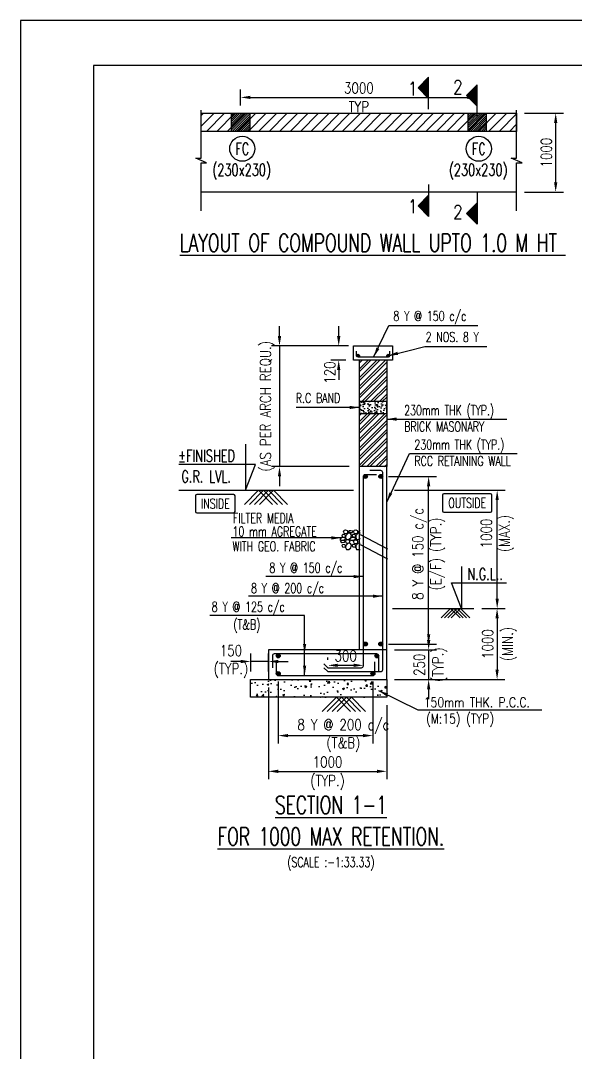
# Model space of a CAD drawing. Extents: x 345615 to 1272425, y -526289 to -156124.
# Drawn here: x 742491 to 756585, y -292469 to -266277 of the extents above; entities that cross this region are included whole.
import ezdxf
from ezdxf.enums import TextEntityAlignment as Align
from ezdxf.lldxf.tags import DXFTag

# ---------------------------------------------------------------- set-up
doc = ezdxf.new("R2010")
doc.units = 0
doc.header["$LTSCALE"] = 500
doc.header["$MEASUREMENT"] = 0
doc.header["$PDMODE"] = 35
doc.header["$PDSIZE"] = -15
doc.layers.get('DEFPOINTS').update_dxf_attribs({"color": 4})
for name, color, linetype in [('NO. BEAM', 3, 'Continuous'), ('S-BRECK LINE', 8, 'Continuous'), ('S-COLUMN', 1, 'Continuous'), ('S-COLUMN CIRCLE', 9, 'Continuous'), ('S-COLUMN HATCH', 8, 'Continuous'), ('S-COLUMN NO', 2, 'Continuous'), ('S-CONCRET LINE', 4, 'Continuous'), ('S-DIM-1', 5, 'Continuous'), ('S-HATCH', 253, 'Continuous'), ('S-LEVEL SECTION', 3, 'Continuous'), ('S-PCC', 9, 'Continuous'), ('S-REINFORCEMENT', 6, 'Continuous'), ('S-RETAINING WALL', 6, 'Continuous'), ('S-RETAINING WALL HATCH', 8, 'Continuous'), ('S-SECTION MARK', 1, 'Continuous'), ('S-TEXT', 2, 'Continuous'), ('S-TEXT-1', 4, 'Continuous'), ('S-TITIL', 6, 'Continuous'), ('s_TITILE', 9, 'Continuous'), ('TITLE', 4, 'Continuous')]:
    doc.layers.add(name, color=color, linetype=linetype)
doc.layers.add('RIDE-PROFILE', color=8, linetype='Continuous', lineweight=25)
doc.styles.add('ROMANS', font='simplex.shx', dxfattribs={"width": 0.8, "height": 275, "bigfont": 'bigfont.shx'})
tags = doc.linetypes.add('HIDDEN', pattern=[0.375, 0.25, -0.125]).pattern_tags.tags
tags[6:7] = [DXFTag(74, 4), DXFTag(75, 0), DXFTag(340, '0'), DXFTag(46, 1.0), DXFTag(50, 0.0), DXFTag(44, 0.0), DXFTag(45, 0.0)]
tags[4:5] = [DXFTag(74, 4), DXFTag(75, 0), DXFTag(340, '0'), DXFTag(46, 1.0), DXFTag(50, 0.0), DXFTag(44, 0.0), DXFTag(45, 0.0)]
doc.dimstyles.new('dim100', dxfattribs={"dimtxt": 250, "dimasz": 250, "dimexe": 200, "dimexo": 200, "dimgap": 100, "dimtad": 1, "dimdec": 0, "dimzin": 0, "dimdsep": 46, "dimtxsty": 'ROMANS', "dimcen": 0, "dimclrd": 5, "dimclre": 5, "dimclrt": 4, "dimadec": 0, "dimazin": 0, "dimtfac": 1, "dimtdec": 0, "dimtix": 1, "dimtofl": 0, "dimtmove": 2, "dimatfit": 3, "dimfxl": 0, "dimtolj": 1, "dimtzin": 0, "dimlwd": -1, "dimlwe": -1, "dimarcsym": 0})
doc.dimstyles.new('dim33.33', dxfattribs={"dimtxt": 250, "dimasz": 250, "dimexe": 200, "dimexo": 200, "dimgap": 100, "dimtad": 1, "dimdec": 0, "dimlfac": 0.333331, "dimzin": 0, "dimdsep": 46, "dimtxsty": 'ROMANS', "dimcen": 0, "dimclrd": 5, "dimclre": 5, "dimclrt": 4, "dimadec": 0, "dimazin": 0, "dimtfac": 1, "dimtdec": 0, "dimtix": 1, "dimtofl": 0, "dimtmove": 2, "dimatfit": 3, "dimfxl": 0, "dimtolj": 1, "dimtzin": 0, "dimlwd": -1, "dimlwe": -1, "dimarcsym": 0})
doc.dimstyles.new('dim50', dxfattribs={"dimtxt": 250, "dimasz": 250, "dimexe": 200, "dimexo": 200, "dimgap": 100, "dimtad": 1, "dimdec": 0, "dimlfac": 0.5, "dimzin": 0, "dimdsep": 46, "dimtxsty": 'ROMANS', "dimcen": 0, "dimclrd": 5, "dimclre": 5, "dimclrt": 4, "dimadec": 0, "dimazin": 0, "dimtfac": 1, "dimtdec": 0, "dimtix": 1, "dimtofl": 0, "dimtmove": 2, "dimatfit": 3, "dimfxl": 0, "dimtolj": 1, "dimtzin": 0, "dimlwd": -1, "dimlwe": -1, "dimarcsym": 0})

# ---------------------------------------------------------------- blocks, each defined once
blk = doc.blocks.new('*D430')
at = {"layer": 'DEFPOINTS', "color": 0}
for p in [(751625, -277838, 0), (752839, -277838), (751625, -282088, 0)]:
    blk.add_point(p, dxfattribs=at)
at = {"layer": 'S-DIM-1', "color": 5}
for p, q in [((751825, -277838), (753039, -277838)), ((751825, -282088), (753039, -282088))]:
    blk.add_line(p, q, dxfattribs=at)
at = {"layer": 'S-DIM-1', "color": 5, "lineweight": -3}
blk.add_line((752839, -281838), (752839, -278088), dxfattribs=at)
at = {"layer": 'S-DIM-1', "color": 5}
for points in [[(752798, -278088), (752881, -278088), (752839, -277838)], [(752798, -281838), (752881, -281838), (752839, -282088)]]:
    blk.add_solid(points, dxfattribs=at)
at = {"layer": 'S-DIM-1', "color": 4, "insert": (752839, -279803), "char_height": 275, "attachment_point": 5, "rotation": 90, "style": 'ROMANS'}
blk.add_mtext('\\A1;8 Y @ 150 c/c\\P(E/F) (TYP.)', dxfattribs=at)
blk = doc.blocks.new('*D431')
at = {"layer": 'DEFPOINTS', "color": 0}
for p in [(751775, -282238), (751775, -282988), (752839, -282988)]:
    blk.add_point(p, dxfattribs=at)
at = {"layer": 'S-DIM-1', "color": 5, "lineweight": -3}
for p, q in [((752839, -281988), (752839, -281738)), ((752839, -282238), (752839, -282988)), ((752839, -283238), (752839, -283488))]:
    blk.add_line(p, q, dxfattribs=at)
at = {"layer": 'S-DIM-1', "color": 5}
for p, q in [((751975, -282238), (753039, -282238)), ((751975, -282988), (753039, -282988))]:
    blk.add_line(p, q, dxfattribs=at)
for points in [[(752798, -281988), (752881, -281988), (752839, -282238)], [(752798, -283238), (752881, -283238), (752839, -282988)]]:
    blk.add_solid(points, dxfattribs=at)
at = {"layer": 'S-DIM-1', "color": 4, "char_height": 275, "rotation": 90, "style": 'ROMANS'}
for s, insert, attachment_point in [('\\A1;(TYP.)', (752939, -282613), 2), ('\\A1;250', (752739, -282613), 8)]:
    blk.add_mtext(s, dxfattribs=dict(at, insert=insert, attachment_point=attachment_point))
blk = doc.blocks.new('*D432')
at = {"layer": 'DEFPOINTS', "color": 0}
for p in [(749025, -282838, -31), (751425, -282838, -19), (751425, -284410)]:
    blk.add_point(p, dxfattribs=at)
at = {"layer": 'S-DIM-1', "color": 5}
for p, q in [((749025, -283038), (749025, -284610)), ((751425, -283038), (751425, -284610)), ((749275, -284410), (751175, -284410))]:
    blk.add_line(p, q, dxfattribs=at)
for points in [[(749275, -284369), (749275, -284452), (749025, -284410)], [(751175, -284369), (751175, -284452), (751425, -284410)]]:
    blk.add_solid(points, dxfattribs=at)
at = {"layer": 'S-DIM-1', "color": 4, "insert": (750675, -284410), "char_height": 275, "attachment_point": 5, "style": 'ROMANS'}
blk.add_mtext('\\A1;8 Y @ 200 c/c\\P(T&B)', dxfattribs=at)
blk = doc.blocks.new('*D433')
at = {"layer": 'DEFPOINTS', "color": 0}
for p in [(748775, -282988, -31), (751775, -283438, -19), (751775, -285317)]:
    blk.add_point(p, dxfattribs=at)
at = {"layer": 'S-DIM-1', "color": 5}
for p, q in [((748775, -283188), (748775, -285517)), ((751775, -283638), (751775, -285517)), ((749025, -285317), (751525, -285317))]:
    blk.add_line(p, q, dxfattribs=at)
for points in [[(749025, -285275), (749025, -285359), (748775, -285317)], [(751525, -285275), (751525, -285359), (751775, -285317)]]:
    blk.add_solid(points, dxfattribs=at)
at = {"layer": 'S-DIM-1', "color": 4, "char_height": 275, "style": 'ROMANS'}
for s, insert, attachment_point in [('\\A1;1000', (750275, -285217), 8), ('\\A1;(TYP.)', (750275, -285417), 2)]:
    blk.add_mtext(s, dxfattribs=dict(at, insert=insert, attachment_point=attachment_point))
blk = doc.blocks.new('*D434')
at = {"layer": 'DEFPOINTS', "color": 0}
for p in [(753985, -281188), (751775, -282988), (754575, -282988)]:
    blk.add_point(p, dxfattribs=at)
at = {"layer": 'S-DIM-1', "color": 5}
for p, q in [((754185, -281188), (754775, -281188)), ((751975, -282988), (754775, -282988))]:
    blk.add_line(p, q, dxfattribs=at)
at = {"layer": 'S-DIM-1', "color": 5, "lineweight": -3}
blk.add_line((754575, -281438), (754575, -282738), dxfattribs=at)
at = {"layer": 'S-DIM-1', "color": 5}
for points in [[(754533, -281438), (754616, -281438), (754575, -281188)], [(754533, -282738), (754616, -282738), (754575, -282988)]]:
    blk.add_solid(points, dxfattribs=at)
at = {"layer": 'S-DIM-1', "color": 4, "char_height": 275, "attachment_point": 5, "rotation": 90, "style": 'ROMANS'}
for s, insert in [('\\A1;1000', (754337, -282088)), ('\\A1;(MIN.)', (754884, -282088))]:
    blk.add_mtext(s, dxfattribs=dict(at, insert=insert))
blk = doc.blocks.new('*D435')
at = {"layer": 'DEFPOINTS', "color": 0}
for p in [(751775, -278188), (754577, -278188), (753985, -281188)]:
    blk.add_point(p, dxfattribs=at)
at = {"layer": 'S-DIM-1', "color": 5}
for p, q in [((751975, -278188), (754777, -278188)), ((754185, -281188), (754777, -281188))]:
    blk.add_line(p, q, dxfattribs=at)
at = {"layer": 'S-DIM-1', "color": 5, "lineweight": -3}
blk.add_line((754577, -280938), (754577, -278438), dxfattribs=at)
at = {"layer": 'S-DIM-1', "color": 5}
for points in [[(754536, -278438), (754619, -278438), (754577, -278188)], [(754536, -280938), (754619, -280938), (754577, -281188)]]:
    blk.add_solid(points, dxfattribs=at)
at = {"layer": 'S-DIM-1', "color": 4, "insert": (754577, -279284), "char_height": 275, "attachment_point": 5, "rotation": 90, "style": 'ROMANS'}
blk.add_mtext('\\A1;1000\\P(MAX.)', dxfattribs=at)
blk = doc.blocks.new('*D436')
at = {"layer": 'DEFPOINTS', "color": 0}
for p in [(751010, -274528), (749056, -277588), (751025, -277588)]:
    blk.add_point(p, dxfattribs=at)
at = {"layer": 'S-DIM-1', "color": 5, "lineweight": -3}
for p, q in [((749056, -274278), (749056, -274028)), ((749056, -274528), (749056, -277588)), ((749056, -277838), (749056, -278088))]:
    blk.add_line(p, q, dxfattribs=at)
at = {"layer": 'S-DIM-1', "color": 5}
for p, q in [((750810, -274528), (748856, -274528)), ((750825, -277588), (748856, -277588))]:
    blk.add_line(p, q, dxfattribs=at)
for points in [[(749015, -274278), (749098, -274278), (749056, -274528)], [(749015, -277838), (749098, -277838), (749056, -277588)]]:
    blk.add_solid(points, dxfattribs=at)
at = {"layer": 'S-DIM-1', "color": 4, "insert": (748747, -276058), "char_height": 275, "attachment_point": 5, "rotation": 90, "style": 'ROMANS'}
blk.add_mtext('\\A1;(AS PER ARCH REQU.)', dxfattribs=at)
blk = doc.blocks.new('*D437')
at = {"layer": 'DEFPOINTS', "color": 0}
for p in [(748325, -282530), (748325, -282988), (748775, -282988)]:
    blk.add_point(p, dxfattribs=at)
at = {"layer": 'S-DIM-1', "color": 5}
for p, q in [((748325, -282788), (748325, -282330)), ((748775, -282788), (748775, -282330))]:
    blk.add_line(p, q, dxfattribs=at)
at = {"layer": 'S-DIM-1', "color": 5, "lineweight": -3}
for p, q in [((748075, -282530), (747825, -282530)), ((748775, -282530), (748325, -282530)), ((749025, -282530), (749275, -282530))]:
    blk.add_line(p, q, dxfattribs=at)
at = {"layer": 'S-DIM-1', "color": 5}
for points in [[(748075, -282489), (748075, -282572), (748325, -282530)], [(749025, -282489), (749025, -282572), (748775, -282530)]]:
    blk.add_solid(points, dxfattribs=at)
at = {"layer": 'S-DIM-1', "color": 4, "insert": (747825, -282530), "char_height": 275, "attachment_point": 5, "style": 'ROMANS'}
blk.add_mtext('\\A1;150\\P(TYP.)', dxfattribs=at)
blk = doc.blocks.new('*D438')
at = {"layer": 'DEFPOINTS', "color": 0}
for p in [(750935, -274528), (750558, -274888), (750935, -274888)]:
    blk.add_point(p, dxfattribs=at)
at = {"layer": 'S-DIM-1', "color": 5}
for p, q in [((750558, -274278), (750558, -274028)), ((750735, -274528), (750358, -274528)), ((750735, -274888), (750358, -274888)), ((750558, -275138), (750558, -275388))]:
    blk.add_line(p, q, dxfattribs=at)
for points in [[(750516, -274278), (750600, -274278), (750558, -274528)], [(750516, -275138), (750600, -275138), (750558, -274888)]]:
    blk.add_solid(points, dxfattribs=at)
at = {"layer": 'S-DIM-1', "color": 4, "insert": (750333, -275202), "char_height": 275, "attachment_point": 5, "rotation": 90, "style": 'ROMANS'}
blk.add_mtext('\\A1;120', dxfattribs=at)
blk = doc.blocks.new('*D449')
at = {"layer": 'DEFPOINTS', "color": 0}
for p in [(750285, -282688), (751185, -282628), (751185, -282688)]:
    blk.add_point(p, dxfattribs=at)
at = {"layer": 'S-DIM-1', "color": 5}
for p, q in [((750285, -282488), (750285, -282428)), ((751185, -282488), (751185, -282428)), ((750535, -282628), (750935, -282628))]:
    blk.add_line(p, q, dxfattribs=at)
for points in [[(750535, -282586), (750535, -282669), (750285, -282628)], [(750935, -282586), (750935, -282669), (751185, -282628)]]:
    blk.add_solid(points, dxfattribs=at)
at = {"layer": 'S-DIM-1', "color": 4, "insert": (750735, -282390), "char_height": 275, "attachment_point": 5, "style": 'ROMANS'}
blk.add_mtext('\\A1;300', dxfattribs=at)
blk = doc.blocks.new('A$C1DFA76C7')
at = {"color": 253, "linetype": 'Continuous'}
for p, q in [((-207, 258), (-179, 309)), ((-179, 309), (-113, 309)), ((-149, 378), (-174, 352)), ((-174, 352), (-154, 322)), ((-154, 322), (-90, 314)), ((-98, 370), (-149, 378)), ((-136, 449), (-121, 413)), ((-134, 449), (-118, 485)), ((-121, 413), (-78, 401)), ((-118, 485), (-78, 497)), ((-113, 309), (-80, 286)), ((-78, 352), (-98, 370)), ((-90, 314), (-78, 337)), ((-80, 286), (-90, 251)), ((-78, 497), (-37, 482)), ((-78, 401), (-35, 413)), ((-75, 355), (-78, 302)), ((-78, 337), (-78, 352)), ((-78, 302), (-57, 253)), ((-17, 408), (-75, 355)), ((-37, 482), (-22, 449)), ((-35, 413), (-22, 449)), ((44, 403), (-17, 408)), ((-4, 449), (4, 469)), ((24, 418), (-4, 449)), ((-4, 251), (52, 294)), ((52, 474), (4, 469)), ((82, 424), (24, 418)), ((29, 258), (75, 309)), ((72, 358), (44, 403)), ((103, 462), (52, 474)), ((52, 294), (72, 358)), ((75, 309), (141, 309)), ((105, 378), (80, 352)), ((80, 352), (100, 322)), ((105, 449), (82, 424)), ((100, 322), (164, 314)), ((105, 449), (103, 462)), ((156, 370), (105, 378)), ((118, 449), (133, 413)), ((120, 449), (136, 485)), ((133, 413), (176, 401)), ((136, 485), (176, 497)), ((141, 309), (174, 286)), ((176, 352), (156, 370)), ((164, 314), (176, 337)), ((174, 286), (164, 251)), ((176, 497), (217, 482)), ((176, 401), (219, 413)), ((179, 355), (176, 302)), ((176, 337), (176, 352)), ((176, 302), (197, 253)), ((237, 408), (179, 355)), ((217, 482), (232, 449)), ((219, 413), (232, 449)), ((289, 404), (237, 408)), ((250, 449), (258, 469)), ((278, 418), (250, 449)), ((250, 251), (289, 281)), ((289, 473), (258, 469)), ((289, 420), (278, 418)), ((-207, 228), (-207, 258)), ((-144, 223), (-207, 228)), ((-201, 197), (-193, 217)), ((-173, 166), (-201, 197)), ((-145, 222), (-193, 217)), ((-149, 124), (-174, 98)), ((-174, 98), (-154, 68)), ((-114, 171), (-173, 166)), ((-154, 68), (-90, 60)), ((-98, 116), (-149, 124)), ((-94, 209), (-145, 222)), ((-90, 251), (-144, 223)), ((-92, 197), (-114, 171)), ((-78, 98), (-98, 116)), ((-92, 197), (-94, 209)), ((-90, 60), (-78, 83)), ((-84, 203), (-69, 168)), ((-82, 203), (-66, 239)), ((-75, 101), (-78, 48)), ((-78, 83), (-78, 98)), ((-78, 48), (-58, 0)), ((-17, 154), (-75, 101)), ((-69, 168), (-26, 155)), ((-66, 239), (-26, 251)), ((-57, 253), (-4, 251)), ((-26, 251), (15, 236)), ((-26, 155), (17, 168)), ((44, 149), (-17, 154)), ((0, 0), (52, 40)), ((15, 236), (30, 203)), ((17, 168), (30, 203)), ((47, 228), (29, 258)), ((72, 104), (44, 149)), ((110, 223), (47, 228)), ((52, 40), (72, 104)), ((105, 124), (80, 98)), ((80, 98), (100, 68)), ((100, 68), (164, 60)), ((156, 116), (105, 124)), ((164, 251), (110, 223)), ((118, 195), (133, 159)), ((120, 195), (136, 231)), ((133, 159), (176, 147)), ((136, 231), (176, 243)), ((176, 98), (156, 116)), ((164, 60), (176, 83)), ((176, 243), (217, 228)), ((176, 147), (219, 159)), ((179, 101), (176, 48)), ((176, 83), (176, 98)), ((176, 48), (196, 0)), ((237, 154), (179, 101)), ((197, 253), (250, 251)), ((217, 228), (232, 195)), ((219, 159), (232, 195)), ((289, 150), (237, 154))]:
    blk.add_line(p, q, dxfattribs=at)
at = {"color": 253}
for p, q in [((196, 0), (289, 0, -10)), ((-58, 0), (0, 0))]:
    blk.add_line(p, q, dxfattribs=at)
blk = doc.blocks.new('A$C3C2A062F')
at = {"layer": 'S-COLUMN HATCH'}
h = blk.add_hatch(dxfattribs=at)
h.set_pattern_fill('ANSI31', color=256, scale=150, style=0)
h.set_pattern_definition([(45, (-56668.66, -124038.072), (-13.2582521, 13.2582521), [])])
h.paths.add_polyline_path([(115, -115), (-115, -115), (-115, 115), (115, 115)])
at = {"layer": 'S-COLUMN'}
for p, q in [((-115, -115), (-115, 115)), ((-115, 115), (115, 115)), ((115, 115), (115, -115)), ((115, -115), (-115, -115))]:
    blk.add_line(p, q, dxfattribs=at)
blk = doc.blocks.new('*U392')
at = {"layer": 'S-SECTION MARK', "ltscale": 5}
h = blk.add_hatch(dxfattribs=at)
h.set_pattern_fill('ANSI31', color=256, scale=172.406964, angle=-90, style=0)
h.set_pattern_definition([(45, (-328597.685, -32610.178), (15.2387667, -15.2387667), [])])
h.paths.add_polyline_path([(267, 2343), (0, 2615), (0, 2072)])
h = blk.add_hatch(dxfattribs=at)
h.set_pattern_fill('ANSI31', color=256, scale=172.406964, angle=-90, style=0)
h.set_pattern_definition([(45, (-1838.978, -75247.483), (15.2387667, -15.2387667), [])])
h.paths.add_polyline_path([(267, -650), (0, -922), (0, -378)])
at = {"layer": 'S-SECTION MARK'}
for p, q in [((0, 1802), (0, 2615)), ((0, 2615), (267, 2343)), ((0, 2072), (267, 2343)), ((0, -109), (0, -922)), ((0, -378), (267, -650)), ((0, -922), (267, -650))]:
    blk.add_line(p, q, dxfattribs=at)
blk = doc.blocks.new('*D591')
at = {"layer": 'DEFPOINTS', "color": 0, "ltscale": 0.3}
for p in [(754070, -268223), (748070, -268625), (754070, -268625)]:
    blk.add_point(p, dxfattribs=at)
at = {"layer": 'S-DIM-1', "color": 5, "ltscale": 0.3}
for p, q in [((748070, -268425), (748070, -268023)), ((754070, -268425), (754070, -268023)), ((748320, -268223), (753820, -268223))]:
    blk.add_line(p, q, dxfattribs=at)
for points in [[(748320, -268182), (748320, -268265), (748070, -268223)], [(753820, -268182), (753820, -268265), (754070, -268223)]]:
    blk.add_solid(points, dxfattribs=at)
at = {"layer": 'S-DIM-1', "color": 4, "lineweight": 0, "ltscale": 0.3, "char_height": 275, "attachment_point": 5, "style": 'ROMANS'}
for s, insert in [('\\A1;3000', (751070, -267986)), ('\\A1;TYP', (751070, -268461))]:
    blk.add_mtext(s, dxfattribs=dict(at, insert=insert))
blk = doc.blocks.new('*U394')
at = {"layer": 'S-BRECK LINE'}
blk.add_lwpolyline([(-2550, 0), (-113, 0), (-113, -275), (113, 275), (113, 0), (2550, 0)], dxfattribs=at)
blk = doc.blocks.new('*D592')
at = {"layer": 'DEFPOINTS', "color": 0, "ltscale": 0.3}
for p in [(755070, -268625), (756061, -268625), (755070, -270625)]:
    blk.add_point(p, dxfattribs=at)
at = {"layer": 'S-DIM-1', "color": 5, "ltscale": 0.3}
for p, q in [((755270, -268625), (756261, -268625)), ((756061, -270375), (756061, -268875)), ((755270, -270625), (756261, -270625))]:
    blk.add_line(p, q, dxfattribs=at)
for points in [[(756019, -268875), (756103, -268875), (756061, -268625)], [(756019, -270375), (756103, -270375), (756061, -270625)]]:
    blk.add_solid(points, dxfattribs=at)
at = {"layer": 'S-DIM-1', "color": 4, "lineweight": 0, "ltscale": 0.3, "insert": (755823, -269625), "char_height": 275, "attachment_point": 5, "rotation": 90, "style": 'ROMANS'}
blk.add_mtext('\\A1;1000', dxfattribs=at)
blk = doc.blocks.new('zw$155A')
at = {"layer": 's_TITILE', "color": 7}
blk.add_lwpolyline([(0, 0), (88000, 0), (88000, 58000), (0, 58000)], close=True, dxfattribs=at)
at = {"layer": 's_TITILE', "color": 1}
blk.add_lwpolyline([(1300, 800), (78500, 800), (78500, 57200), (1300, 57200)], close=True, dxfattribs=at)

msp = doc.modelspace()

# ---------------------------------------------------------------- hatches: boundary and pattern name
at = {"layer": 'S-HATCH'}
h = msp.add_hatch(dxfattribs=at)
h.set_pattern_fill('ANSI32', color=256, scale=420, style=0)
h.set_pattern_definition([(45, (-7940112.49, 123215.87), (-111.369318, 111.369318), []), (45, (-7940038.24, 123215.87), (-111.369318, 111.369318), [])])
h.paths.add_polyline_path([(751084.803, -275937.748), (751774.803, -275937.748), (751774.803, -274887.748), (751084.803, -274887.748)])
h.paths.add_polyline_path([(751774.803, -276237.748), (751084.803, -276237.748), (751084.803, -277587.748), (751774.803, -277587.748)])
at = {"layer": 'S-PCC', "linetype": 'ByBlock'}
h = msp.add_hatch(dxfattribs=at)
h.set_pattern_fill('AR-CONC,_O', color=256, scale=30)
h.set_pattern_definition([(50, (-17572316.66, 1133902.18), (215.1780548, -18.8256405), [22.5, -247.5]), (355, (-17572316.66, 1133902.18), (-41.6254, 225.65764), [18, -198]), (100.4514445, (-17572298.72, 1133900.61), (173.552654, 206.8319973), [19.1220576, -210.3426336]), (46.1842, (-17572316.66, 1133962.18), (320.1723992, -49.6557842), [33.75, -371.25]), (96.6356355, (-17572289.97, 1133958.05), (280.3985837, 292.23558), [28.6831026, -315.514128]), (351.184164, (-17572316.66, 1133962.18), (280.3985835, 292.23558), [27, -297.0000003]), (21, (-17572286.66, 1133947.18), (179.0721156, -120.7856672), [22.5, -247.5]), (326, (-17572286.66, 1133947.18), (72.9945996, 217.5450135), [18, -198]), (71.4514447, (-17572271.73, 1133937.12), (252.066713, 96.7593458), [19.122057, -210.3426336]), (37.5, (-17572316.655, 1133902.18), (3.6479566, 99.86815615), [0, -195.6, 0, -201, 0, -198.75]), (7.5, (-17572316.66, 1133902.18), (78.92086123, 118.32351356), [0, -114.6, 0, -191.1, 0, -75.75]), (327.5, (-17572383.555, 1133902.18), (160.14673085, -6.76646152), [0, -75, 0, -234, 0, -310.5]), (317.5, (-17572413.56, 1133902.18), (174.9558508, 30.0314947), [0, -97.5, 0, -155.4, 0, -220.5])])
h.paths.add_polyline_path([(751774.803, -275937.748), (751084.803, -275937.748), (751084.803, -276237.748), (751774.803, -276237.748)])
h = msp.add_hatch(dxfattribs=at)
h.set_pattern_fill('AR-CONC,_O', color=256, scale=66.666667)
h.set_pattern_definition([(50, (-16352832.62, 128339.42), (478.173455, -41.834757), [50, -550]), (355, (-16352832.6, 128339.4), (-92.500889, 501.461422), [40, -440]), (100.4514445, (-16352792.78, 128335.94), (385.672564, 459.626661), [42.493461, -467.428075]), (46.1842, (-16352832.6, 128472.76), (711.49422, -110.346187), [75, -825]), (96.6356355, (-16352773.3, 128463.56), (623.107964, 649.4124), [63.740228, -701.142507]), (351.184164, (-16352832.6, 128472.76), (623.107963, 649.4124), [60, -660]), (21, (-16352765.96, 128439.42), (397.938035, -268.412594), [50, -550]), (326, (-16352765.96, 128439.4), (162.210221, 483.433363), [40, -440]), (71.4514447, (-16352732.8, 128417.05), (560.148251, 215.020769), [42.49346, -467.428075]), (37.5, (-16352832.62, 128339.42), (8.1065702, 221.9292359), [0, -434.6666667, 0, -446.6666667, 0, -441.6666667]), (7.5, (-16352832.62, 128339.42), (175.3796916, 262.9411413), [0, -254.6666667, 0, -424.6666667, 0, -168.3333333]), (327.5, (-16352981.29, 128339.42), (355.8816241, -15.0365812), [0, -166.6666667, 0, -520, 0, -690]), (317.5, (-16353047.96, 128339.42), (388.7907796, 66.736655), [0, -216.6666667, 0, -345.3333333, 0, -490])])
h.paths.add_polyline_path([(748324.803, -283437.845), (748324.803, -282987.845), (751774.803, -282987.748), (751774.803, -283437.748)])
at = {"layer": 'S-RETAINING WALL HATCH'}
h = msp.add_hatch(dxfattribs=at)
h.set_pattern_fill('ANSI31', color=256, scale=1500, style=0)
h.set_pattern_definition([(45, (638883.19, -519001.49), (-132.58252, 132.58252), [])])
h.paths.add_polyline_path([(755069.956, -268625.234), (755069.956, -269085.234), (747069.956, -269085.234), (747069.956, -268625.234)])

# ---------------------------------------------------------------- linework, layer by layer
at = {"color": 4, "ltscale": 0.25}
msp.add_line((755069.956, -270625.234, 11.068), (747069.956, -270625.234, 11.068), dxfattribs=at)
at = {"layer": 'NO. BEAM', "color": 7, "elevation": 49.902}
for points in [[(747894.758, -278292.865), (746961.425, -278292.865, 0.414213562), (746928.091, -278326.198), (746928.091, -278726.198, 0.414213562), (746961.425, -278759.531), (747894.758, -278759.531, 0.414213562), (747928.091, -278726.198), (747928.091, -278326.198, 0.414213562)], [(754409.646, -278274.924), (753226.313, -278274.924, 0.414213562), (753192.98, -278308.258), (753192.98, -278708.258, 0.414213562), (753226.313, -278741.591), (754409.646, -278741.591, 0.414213562), (754442.98, -278708.258), (754442.98, -278308.258, 0.414213562)]]:
    msp.add_lwpolyline(points, format="xyb", close=True, dxfattribs=at)
at = {"layer": 'RIDE-PROFILE', "color": 2, "linetype": 'HIDDEN', "ltscale": 1000}
for p, q in [((751102.039, -279305.836, 10.268), (751792.039, -279673.18, 10.268)), ((751102.039, -279560.736, 10.268), (751792.039, -279928.079, 10.268))]:
    msp.add_line(p, q, dxfattribs=at)
at = {"layer": 'S-COLUMN', "color": 4}
msp.add_line((751084.803, -277548.744, 11.068), (751084.803, -274887.748, 11.068), dxfattribs=at)
at = {"layer": 'S-COLUMN', "color": 4, "elevation": 11.068}
for points in [[(751084.803, -277587.748), (751084.803, -274887.748)], [(751774.803, -274887.748), (751774.803, -277587.748)]]:
    msp.add_lwpolyline(points, dxfattribs=at)
at = {"layer": 'S-COLUMN CIRCLE'}
for centre in [(748111.249, -269526.095, 11.068), (754111.249, -269526.095, 11.068)]:
    msp.add_circle(centre, 317.825, dxfattribs=at)
at = {"layer": 'S-CONCRET LINE', "linetype": 'HIDDEN', "ltscale": 0.25}
msp.add_line((751774.803, -282237.748, 11.068), (751084.803, -282237.748, 11.068), dxfattribs=at)
at = {"layer": 'S-CONCRET LINE', "elevation": 11.068}
msp.add_lwpolyline([(750934.803, -274887.748), (750934.803, -274527.748), (751924.803, -274527.748), (751924.803, -274887.748)], close=True, dxfattribs=at)
for points in [[(751084.803, -282237.748), (748774.803, -282237.845), (748774.803, -282987.845), (751774.803, -282987.748)], [(751774.803, -282987.748), (751774.803, -282237.748)]]:
    msp.add_lwpolyline(points, dxfattribs=at)
at = {"layer": 'S-LEVEL SECTION'}
for p, q in [((746499.061, -278187.748, 11.068), (750934.803, -278187.748, 11.068)), ((751924.803, -281187.748, 11.068), (753984.505, -281187.748, 11.068))]:
    msp.add_line(p, q, dxfattribs=at)
at = {"layer": 'S-LEVEL SECTION', "elevation": 11.068}
for points in [[(748196.151, -277017.349), (748196.151, -278187.748), (748446.151, -277537.748), (746499.802, -277537.748)], [(753669.562, -280121.41), (753669.562, -281187.748), (753419.562, -280537.748), (754813.293, -280537.748)]]:
    msp.add_lwpolyline(points, dxfattribs=at)
at = {"layer": 'S-PCC', "elevation": 11.068}
for points in [[(751774.803, -275937.748), (751084.803, -275937.748), (751084.803, -276237.748), (751774.803, -276237.748)], [(748324.803, -283437.845), (748324.803, -282987.845), (751774.803, -282987.748), (751774.803, -283437.748)]]:
    msp.add_lwpolyline(points, close=True, dxfattribs=at)
for points in [[(748165.878, -278545.721), (748523.851, -278187.748), (748881.824, -278545.721)], [(748292.441, -278545.721), (748650.414, -278187.748), (749008.386, -278545.721)], [(748419.003, -278545.721), (748776.976, -278187.748), (749134.949, -278545.721)], [(748545.566, -278545.721), (748903.539, -278187.748), (749261.511, -278545.721)], [(753634.486, -281426.397), (753395.837, -281187.748), (753157.189, -281426.397)], [(753718.861, -281426.397), (753480.212, -281187.748), (753241.564, -281426.397)], [(753803.236, -281426.397), (753564.587, -281187.748), (753325.939, -281426.397)], [(753887.611, -281426.397), (753648.962, -281187.748), (753410.314, -281426.397)], [(750856.568, -283795.755), (750498.595, -283437.782), (750140.622, -283795.755)], [(750983.131, -283795.755), (750625.158, -283437.782), (750267.185, -283795.755)], [(751109.693, -283795.755), (750751.72, -283437.782), (750393.747, -283795.755)], [(751236.256, -283795.755), (750878.283, -283437.782), (750520.31, -283795.755)]]:
    msp.add_lwpolyline(points, dxfattribs=at)
at = {"layer": 'S-REINFORCEMENT', "elevation": 11.068}
msp.add_lwpolyline([(751849.803, -274662.748), (751849.803, -274775.248, -0.414213562), (751812.303, -274812.748), (751047.303, -274812.748, -0.414213562), (751009.803, -274775.248), (751009.803, -274662.748)], format="xyb", dxfattribs=at)
at = {"layer": 'S-REINFORCEMENT', "const_width": 37.5, "elevation": 11.068}
for points in [[(751028.553, -274775.248, 1), (751066.053, -274775.248, 1)], [(751831.053, -274775.248, -1), (751793.553, -274775.248, -1)]]:
    msp.add_lwpolyline(points, format="xyb", close=True, dxfattribs=at)
at = {"layer": 'S-REINFORCEMENT', "ltscale": 10, "elevation": 11.068}
for points in [[(750184.803, -282687.748), (750284.803, -282787.748), (751624.803, -282787.748, 0.414213562), (751674.803, -282737.748), (751674.803, -277737.748, 0.414213562), (751624.803, -277687.748), (751344.803, -277687.748)], [(750184.803, -282587.748), (750284.803, -282687.748), (751134.803, -282687.748, 0.414213562), (751184.803, -282637.748), (751184.803, -277837.748, -0.414213562), (751234.803, -277787.748), (751514.803, -277787.748)], [(751574.803, -282787.748), (751574.803, -282387.748, 0.414213562), (751524.803, -282337.748), (748924.803, -282337.845, 0.414213562), (748874.803, -282387.845), (748874.803, -282687.845)], [(748974.803, -282537.845), (748974.803, -282837.845, 0.414213562), (749024.803, -282887.845), (751424.803, -282887.748, 0.414213562), (751474.803, -282837.748), (751474.803, -282537.748)]]:
    msp.add_lwpolyline(points, format="xyb", dxfattribs=at)
at = {"layer": 'S-REINFORCEMENT', "ltscale": 10, "const_width": 50}
for points, elevation in [([(751209.803, -277837.748, 1), (751259.803, -277837.748, 1)], 11.068), ([(751599.803, -277837.748, 1), (751649.803, -277837.748, 1)], 11.068), ([(751209.803, -282087.747, 1), (751259.803, -282087.747, 1)], 11.068), ([(751599.803, -282087.747, 1), (751649.803, -282087.747, 1)], 11.068), ([(749049.803, -282387.845, 1), (748999.803, -282387.845, 1)], -0.975), ([(751499.803, -282387.748, -1), (751549.803, -282387.748, -1)], 11.068), ([(749049.803, -282837.845, -1), (748999.803, -282837.845, -1)], -0.975), ([(751449.803, -282837.748, -1), (751399.803, -282837.748, -1)], 11.068)]:
    msp.add_lwpolyline(points, format="xyb", close=True, dxfattribs=dict(at, elevation=elevation))
at = {"layer": 'S-REINFORCEMENT'}
for centre in [(751047.303, -274775.248, 11.068), (751812.303, -274775.248, 11.068)]:
    msp.add_circle(centre, 37.5, dxfattribs=at)
at = {"layer": 'S-REINFORCEMENT', "ltscale": 10}
for centre in [(751234.803, -277837.748, 11.068), (751624.803, -277837.748, 11.068), (751234.803, -282087.747, 11.068), (751624.803, -282087.747, 11.068), (749024.803, -282387.845, -0.975), (751524.803, -282387.748, 11.068), (749024.803, -282837.845, -0.975), (751424.803, -282837.748, 11.068)]:
    msp.add_circle(centre, 50, dxfattribs=at)
at = {"layer": 'S-RETAINING WALL', "color": 210}
msp.add_line((751774.803, -277587.748, 11.068), (751084.803, -277587.748, 11.068), dxfattribs=at)
at = {"layer": 'S-RETAINING WALL', "elevation": 11.068}
msp.add_lwpolyline([(755069.956, -268625.234), (755069.956, -269085.234), (747069.956, -269085.234), (747069.956, -268625.234)], close=True, dxfattribs=at)
at = {"layer": 'S-RETAINING WALL', "color": 210, "elevation": 11.068}
for points in [[(751084.803, -282237.748), (751084.803, -277587.748)], [(751774.803, -282237.748), (751774.803, -277587.748)]]:
    msp.add_lwpolyline(points, dxfattribs=at)

# ---------------------------------------------------------------- block references
at = {"xscale": 1.420454545454545, "yscale": 1.420454545454545, "zscale": 1.420454545454545}
msp.add_blockref('zw$155A', (742491.026, -348663.35), dxfattribs=at)
at = {"color": 0}
msp.add_blockref('A$C1DFA76C7', (750812.246, -279687.675, 28.032), dxfattribs=at)
at = {"layer": 'S-REINFORCEMENT', "color": 30, "lineweight": 0, "ltscale": 0.3, "xscale": 2, "yscale": 2, "zscale": 2}
for p in [(748069.956, -268855.234, 11.068), (754069.956, -268855.234, 11.068)]:
    msp.add_blockref('A$C3C2A062F', p, dxfattribs=at)
at = {"layer": 'S-RETAINING WALL HATCH', "xscale": -1}
for p in [(752836.178, -270322.93, 11.068), (754069.956, -270515.884, 11.068)]:
    msp.add_blockref('*U392', p, dxfattribs=at)
at = {"layer": 'S-RETAINING WALL HATCH', "xscale": 0.5, "yscale": 0.5, "zscale": 0.5, "rotation": 90}
for p in [(747069.956, -269825.234, 11.068), (755069.956, -269825.234, 11.068)]:
    msp.add_blockref('*U394', p, dxfattribs=at)

# ---------------------------------------------------------------- texts
at = {"layer": 'S-COLUMN NO', "style": 'ROMANS', "width": 0.7}
for p in [(748111.249, -269526.095, 11.068), (754111.249, -269526.095, 11.068)]:
    msp.add_text('FC', height=300, dxfattribs=at).set_placement(p, align=Align.MIDDLE)
for p in [(747353.005, -270059.653, 9.815), (753353.005, -270059.653, 9.815)]:
    msp.add_text('(230x230)', height=300, dxfattribs=at).set_placement(p, align=Align.MIDDLE_LEFT)
at = {"layer": 'S-LEVEL SECTION', "style": 'ROMANS', "width": 0.7}
for s, p in [('%%PFINISHED ', (746486.489, -277312.748, 11.068)), ('G.R. LVL.', (746566.133, -277839.358, 11.068)), ('N.G.L..', (753822.367, -280312.748, 11.068))]:
    msp.add_text(s, height=300, dxfattribs=at).set_placement(p, align=Align.MIDDLE_LEFT)
at = {"layer": 'S-SECTION MARK', "style": 'ROMANS', "width": 0.8}
for s, p in [('1', (752436.096, -268000.41, 11.068)), ('2', (753580.044, -267962.713, 11.068)), ('1', (752436.096, -270987.913, 11.068)), ('2', (753580.044, -271131.172, 11.068))]:
    msp.add_text(s, height=349.999, dxfattribs=at).set_placement(p, align=Align.MIDDLE)
at = {"layer": 'S-TEXT', "style": 'ROMANS', "width": 0.7}
msp.add_text('(SCALE :-1:33.33)', height=250, dxfattribs=at).set_placement((750360.262, -287620.197, 30.485), align=Align.MIDDLE_CENTER)
at = {"layer": 'S-TEXT-1', "style": 'ROMANS'}
for s, width, p in [('8 Y @ 150 c/c', 0.7, (751945.303, -273766.994, 11.068)), ('2 NOS. 8 Y', 0.7, (752763.414, -274301.515, 11.068)), ('R.C BAND', 0.7, (749472.576, -275847.748, 11.068)), ('230mm THK (TYP.)', 0.7, (752218.137, -276158.321, 11.068)), ('BRICK MASONARY', 0.7, (752218.137, -276572.607, 11.068)), ('230mm THK (TYP.)', 0.7, (752478.105, -277029.514, 11.068)), ('RCC RETAINING WALL', 0.7, (752478.105, -277443.8, 11.068)), ('FILTER MEDIA', 0.7, (747873.806, -278895.545, 18.192)), ('10 mm AGREGATE', 0.7, (747865.138, -279234.112, 18.192)), ('WITH GEO. FABRIC', 0.7, (747862.246, -279609.92, 18.192)), ('8 Y @ 150 c/c', 0.7, (748799.595, -280153.349, 11.068)), ('8 Y @ 200 c/c', 0.7, (748333.407, -280670.434, 11.068)), ('8 Y @ 125 c/c', 0.7, (747337.453, -281143.177, 5.02)), ('(T&B)', 0.7, (747887.883, -281593.177, 5.02)), ('150mm THK. P.C.C.', 0.8, (752716.475, -283566.463, 200.655)), ('(M:15) (TYP)', 0.8, (752775.233, -283979.712, 200.655))]:
    msp.add_text(s, height=250, dxfattribs=dict(at, width=width)).set_placement(p, align=Align.MIDDLE_LEFT)
at = {"layer": 'S-TITIL', "color": 6, "style": 'ROMANS', "width": 0.7}
msp.add_text('%%ULAYOUT OF COMPOUND WALL UPTO 1.0 M HT ', height=450, dxfattribs=at).set_placement((751418.144, -271913.042, 11.068), align=Align.MIDDLE)
at = {"layer": 'S-TITIL', "style": 'ROMANS', "width": 0.7}
for s, p in [('%%USECTION 1-1', (750360.262, -286170.197, 30.485)), ('%%UFOR 1000 MAX RETENTION.', (750360.262, -286970.197, 30.485))]:
    msp.add_text(s, height=450, dxfattribs=at).set_placement(p, align=Align.MIDDLE_CENTER)
at = {"layer": 'TITLE', "color": 2, "style": 'ROMANS', "width": 0.7}
for s, p in [('INSIDE', (747428.091, -278526.198, 49.902)), ('OUTSIDE', (753817.98, -278508.258, 49.902))]:
    msp.add_text(s, height=250, dxfattribs=at).set_placement(p, align=Align.MIDDLE_CENTER)

# ---------------------------------------------------------------- dimensions: what is measured, and where the dimension line sits
at = {"layer": 'S-DIM-1', "color": 30, "lineweight": 0, "ltscale": 0.3}
dim = msp.add_linear_dim(base=(754069.956, -268223.39, 11.068), p1=(748069.956, -268625.234, 11.068), p2=(754069.956, -268625.234, 11.068), text='<>\\XTYP', dimstyle='dim50', override={"dimtxt": 250, "dimasz": 250}, dxfattribs=at)
dim.commit()
dim.dimension.update_dxf_attribs({"geometry": '*D591', "text_midpoint": (751069.956, -268223.39, 11.068)})
dim = msp.add_linear_dim(base=(756060.989, -268625.234, 11.068), p1=(755069.956, -270625.234, 11.068), p2=(755069.956, -268625.234, 11.068), angle=90, dimstyle='dim50', override={"dimtxt": 250, "dimasz": 250}, dxfattribs=at)
dim.commit()
dim.dimension.update_dxf_attribs({"geometry": '*D592', "text_midpoint": (755823.489, -269625.234, 11.068)})
at = {"layer": 'S-DIM-1'}
for base, p1, p2, text, override, picture, middle in [((749056.303, -277587.748, 11.068), (751009.803, -274527.748, 11.068), (751024.803, -277587.748, 11.068), '(AS PER ARCH REQU.)', {"dimtofl": 1, "dimtmove": 0, "dimlwd": 65533}, '*D436', (748746.779, -276057.748, 11.068)), ((754574.609, -282987.748, 11.068), (753984.505, -281187.748, 11.068), (751774.804, -282987.748, 11.068), '1000\\X(MIN.)', {"dimtxt": 250, "dimasz": 250, "dimtofl": 1, "dimtmove": 0, "dimlwd": 65533}, '*D434', (754574.609, -282087.748, 11.068)), ((752839.435, -282987.748, 11.068), (751774.803, -282237.748, 11.068), (751774.804, -282987.748, 11.068), '<>\\X(TYP.)', {"dimtxt": 250, "dimasz": 250, "dimtofl": 1, "dimtmove": 0, "dimlwd": 65533}, '*D431', (752839.435, -282612.748, 11.068))]:
    dim = msp.add_linear_dim(base=base, p1=p1, p2=p2, angle=90, text=text, dimstyle='dim33.33', override=override, dxfattribs=at)
    dim.commit()
    dim.dimension.update_dxf_attribs({"geometry": picture, "text_midpoint": middle})
dim = msp.add_linear_dim(base=(750558.053, -274887.748, 11.068), p1=(750934.803, -274527.748, 11.068), p2=(750934.803, -274887.748, 11.068), angle=90, dimstyle='dim33.33', dxfattribs=at)
dim.commit()
dim.dimension.update_dxf_attribs({"geometry": '*D438', "text_midpoint": (750333.053, -275202.324, 11.068), "dimtype": 160})
for base, p1, p2, angle, text, override, picture, middle in [((752839.435, -277837.748, 11.068), (751624.803, -282087.747, 11.068), (751624.803, -277837.748, 11.068), 90, '8 Y @ 150 c/c\\X(E/F) (TYP.)', {"dimtxt": 250, "dimasz": 250, "dimtxsty": 'ROMANS', "dimtofl": 1, "dimtmove": 0, "dimlwd": 65533}, '*D430', (752839.435, -279803.401, 11.068)), ((754577.311, -278187.748, 11.068), (753984.505, -281187.748, 11.068), (751774.803, -278187.748, 11.068), 270, '<>\\X(MAX.)', {"dimtxt": 250, "dimasz": 250, "dimtofl": 1, "dimtmove": 0, "dimlwd": 65533}, '*D435', (754577.311, -279283.581, 11.068)), ((748324.803, -282530.388, -0.975), (748774.803, -282987.845, -0.975), (748324.803, -282987.845, -0.975), 180, '<>\\X(TYP.)', {"dimtxt": 250, "dimasz": 250, "dimtofl": 1, "dimtmove": 1, "dimlwd": 65533}, '*D437', (747824.803, -282530.388, -0.975))]:
    dim = msp.add_linear_dim(base=base, p1=p1, p2=p2, angle=angle, text=text, dimstyle='dim33.33', override=override, dxfattribs=at)
    dim.commit()
    dim.dimension.update_dxf_attribs({"geometry": picture, "text_midpoint": middle, "dimtype": 160})
dim = msp.add_linear_dim(base=(751184.803, -282627.763, 11.068), p1=(750284.803, -282687.748, 11.068), p2=(751184.803, -282687.748, 11.068), text='300', dimstyle='dim100', dxfattribs=at)
dim.commit()
dim.dimension.update_dxf_attribs({"geometry": '*D449', "text_midpoint": (750734.803, -282390.263, 11.068)})
dim = msp.add_linear_dim(base=(751424.803, -284410.396, 30.485), p1=(749024.803, -282837.845, -0.975), p2=(751424.803, -282837.748, 11.068), text='8 Y @ 200 c/c\\X(T&B)', dimstyle='dim33.33', override={"dimtxt": 250, "dimasz": 250, "dimtmove": 0}, dxfattribs=at)
dim.commit()
dim.dimension.update_dxf_attribs({"geometry": '*D432', "text_midpoint": (750674.803, -284410.396, 30.485), "dimtype": 160})
dim = msp.add_linear_dim(base=(751774.803, -285316.888, 30.485), p1=(748774.803, -282987.845, -0.975), p2=(751774.803, -283437.748, 11.068), text='<>\\X(TYP.)', dimstyle='dim33.33', override={"dimtxt": 250, "dimasz": 250, "dimtmove": 0}, dxfattribs=at)
dim.commit()
dim.dimension.update_dxf_attribs({"geometry": '*D433', "text_midpoint": (750274.803, -285316.888, 30.485)})

# ---------------------------------------------------------------- leaders
for points, dimstyle in [([(751444.303, -274812.748, 11.068), (751825.303, -274006.994, 11.068), (754090.873, -274006.994, 11.068)], 'dim33.33'), ([(751812.303, -274775.248, 11.068), (752744.65, -274541.515, 11.068), (754312.02, -274541.515, 11.068)], 'dim33.33'), ([(751084.803, -276087.748, 11.068), (749482.303, -276087.748, 11.068)], 'dim33.33'), ([(751774.803, -276383.321, 11.068), (754821, -276383.321, 11.068)], 'dim100'), ([(751774.803, -278485.939, 11.068), (752350.069, -277254.514, 11.068), (755080.967, -277254.514, 11.068)], 'dim100'), ([(751184.803, -280378.349, 11.068), (748711.023, -280378.349, 11.068)], 'dim100'), ([(751673.727, -280874.48, 11.068), (748269.745, -280874.48, 11.068)], 'dim100'), ([(751568.379, -283269.292, 11.068), (752560.803, -283754.748, 11.068), (755709.728, -283754.748, 11.068)], 'dim100')]:
    msp.add_leader(points, dimstyle=dimstyle, dxfattribs=at)
at = {"layer": 'S-DIM-1', "color": 0}
msp.add_leader([(750624.09, -279396.692, 28.032), (747828.321, -279396.692, 28.032)], dimstyle='dim33.33', override={"dimgap": 100, "dimtad": 0}, dxfattribs=at)
at = {"layer": 'S-DIM-1'}
for points, override in [([(749693.125, -282337.797, 5.02), (749693.125, -281368.177, 5.02), (747292.378, -281368.177, 5.02)], {"dimtad": 0, "dimarcsym": 1}), ([(749693.125, -282887.797, 5.02), (749693.125, -281368.177, 5.02), (747292.378, -281368.177, 5.02)], {"dimgap": 100, "dimtad": 0, "dimarcsym": 1})]:
    msp.add_leader(points, dimstyle='dim100', override=override, dxfattribs=at)

doc.saveas('drawing.dxf')
